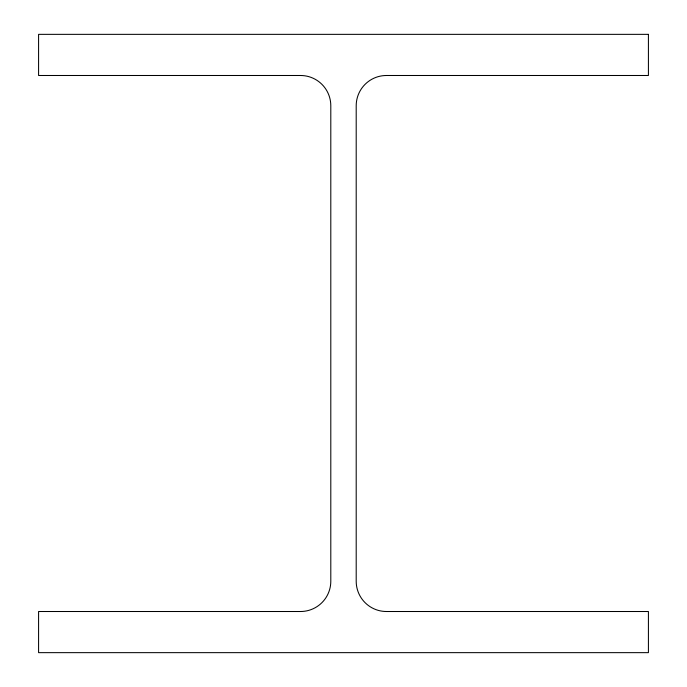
<?xml version="1.0" encoding="UTF-8"?>
<svg xmlns="http://www.w3.org/2000/svg" width="687" height="687" viewBox="0 0 687 687"><rect width="100%" height="100%" fill="white"/><g stroke="black" fill="none" stroke-linecap="round" stroke-linejoin="round"><path stroke-width="1.03" d="M648.416 34.35L38.584 34.35L38.584 75.493L300.545 75.493A30.254 30.254 0 0 1 330.799 105.738L330.799 581.262A30.254 30.254 0 0 1 300.545 611.507L38.584 611.507L38.584 652.65L648.416 652.65L648.416 611.507L386.455 611.507A30.254 30.254 0 0 1 356.201 581.262L356.201 105.738A30.254 30.254 0 0 1 386.455 75.493L648.416 75.493L648.416 34.35"/></g></svg>
